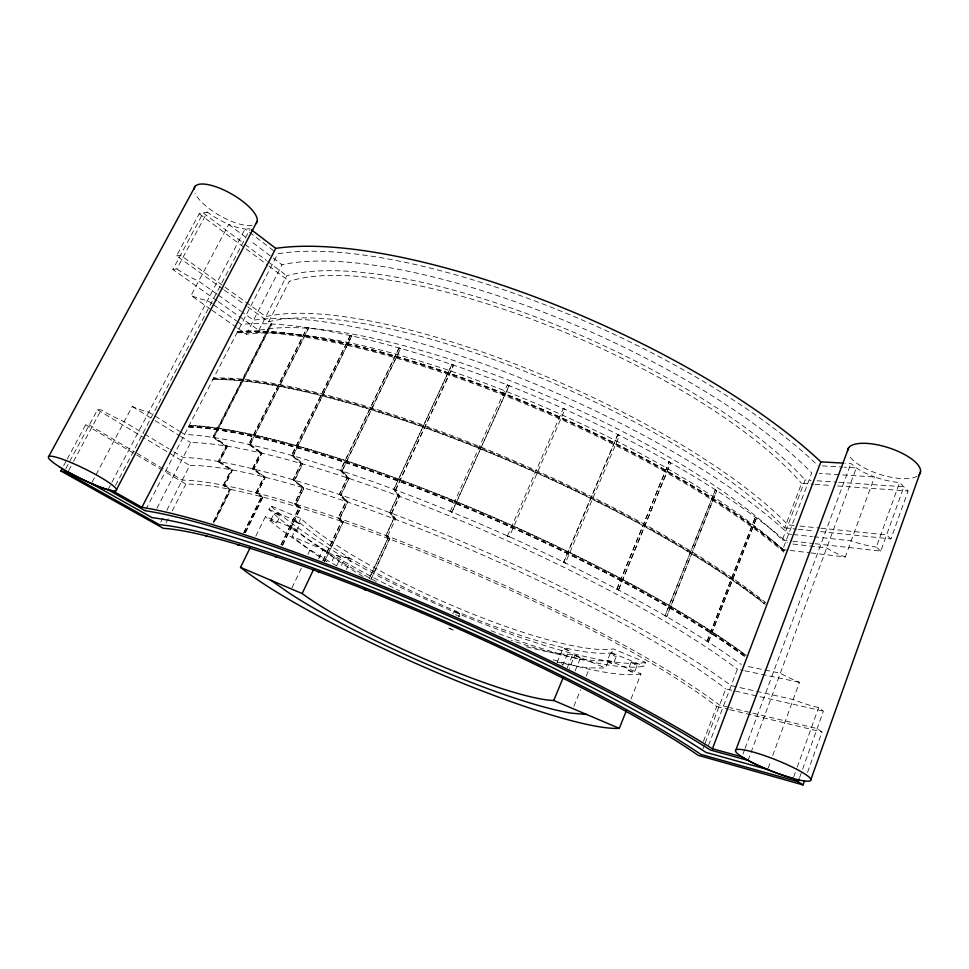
<?xml version="1.0" encoding="UTF-8"?>
<svg xmlns="http://www.w3.org/2000/svg" width="969" height="969" viewBox="0 0 969 969"><rect width="100%" height="100%" fill="white"/><g stroke="black" fill="none" stroke-linecap="round" stroke-linejoin="round"><path stroke-width="0.73" stroke-dasharray="4.84 3.63" d="M509.016 385.807L509.016 385.638A7.049 2.338 24.4 0 0 507.272 384.947L509.016 385.807L451.978 512.213L450.173 511.366L451.978 512.213M336.727 565.545L340.579 557.357L338.193 555.649L335.068 554.74L331.216 562.928M345.485 556.884L351.032 559.513L345.485 556.884L340.773 566.901M799.631 777.526L802.138 770.537M802.635 769.132L823.432 711.125L818.635 707.636A45.495 9.169 20.8 0 1 793.199 699.521L731.171 685.628A344.637 58.261 23.8 0 0 448.974 536.099A344.637 58.261 23.8 0 0 183.068 457.392L170.265 449.628M815.135 543.718L880.797 551.119L903.847 486.789L838.028 482.247M807.54 772.378L821.978 731.97L817.17 728.591L729.778 707.588M820.586 531.606L890.947 538.921L908.074 490.98L899.595 482.562A43.411 15.904 17.8 0 1 874.522 476.966L819.241 473.429M793.647 777.077L796.712 768.574M797.221 767.157L818.635 707.636M880.797 551.119L876.376 547.097L899.595 482.562M768.126 768.138L770.694 761.089M772.729 755.529L799.486 682.321A40.129 8.564 20.6 0 1 780.348 673.201L746.784 666.248M811.029 552.936L845.271 557.018L874.522 476.966A38.433 14.026 17.8 0 1 856.317 467.882L850.903 463.533L844.895 463.206M748.08 760.423L856.317 467.882L844.508 467.191M743.005 754.015L744.58 749.764M745.113 748.347L850.903 463.533M703.009 748.783L704.608 744.555M705.141 743.15L725.745 688.923L823.432 711.125M218.291 301.662L258.832 330.368A319.867 86.035 23.7 0 1 519.759 384.523A319.867 86.035 23.7 0 1 782.31 540.012L805.118 479.97L811.101 480.382M708.509 745.415L737.385 669.216L743.296 670.463M237.72 328.212L246.32 334.232A336.364 87.222 23.7 0 1 782.746 549.556L811.768 472.957A331.677 102.956 23.7 0 0 282.003 264.755L250.05 240.554M703.446 741.382L716.709 706.51A321.587 50.654 23.8 0 0 442.445 560.227A321.587 50.654 23.8 0 0 185.878 484.1L163.761 471.007M247.773 306.882L268.643 321.841A311.279 86.81 23.7 0 1 526.7 372.06A311.279 86.81 23.7 0 1 784.66 527.863L801.581 483.361L813.585 484.221M706.995 641.345L755.323 517.167L756.462 518.003L708.412 642.144L706.995 641.345L708.412 642.144M707.225 641.381L755.323 517.167M708.194 642.108L756.462 518.003M630.989 699.037L640.994 673.903L608.653 660.349A186.157 34.727 24 0 1 511.39 640.376M490.992 630.71A221.15 42.781 24 0 0 644.046 666.212L645.572 662.384L613.304 648.903A185.709 36.362 24 0 1 460.42 609.004A185.709 36.362 24 0 1 300.85 518.427L270.678 505.83L268.934 509.403A221.15 42.781 24 0 0 399.809 590.993M666.66 616.672L665.037 615.836L715.401 489.829L716.745 490.689L666.66 616.672L716.745 490.689M715.401 489.829L665.037 615.836M631.146 662.336L628.082 669.954L630.88 671.771L634.307 672.559L637.36 664.928A3.367 0.618 22.4 0 0 632.975 662.517A3.367 0.618 22.4 0 0 632.418 663.438A3.367 0.618 22.4 0 0 637.36 664.928M610.228 653.578L607.139 661.185L609.973 663.014L613.341 663.777L616.417 656.17A3.355 0.618 22.6 0 0 612.008 653.748A3.355 0.618 22.6 0 0 611.536 654.705A3.355 0.618 22.6 0 0 616.417 656.17M557.32 661.997A186.46 33.624 24 0 0 589.6 667.895L605.552 668.016L608.653 660.349M268.934 509.403L299.118 522.025A185.854 35.817 24 0 0 458.918 612.408A185.854 35.817 24 0 0 611.754 652.718L613.304 648.903M616.781 589.176L669.131 461.971L670.657 462.843L618.561 590L616.781 589.176L618.561 590M616.974 589.164L669.131 461.971M618.367 590.024L670.657 462.843M573.902 706.268L580.637 689.831M586.245 676.12L589.6 667.895M575.138 670.887L580.479 657.915L577.766 656.195L574.702 655.492L569.348 668.453M567.228 667.883L572.849 654.293L605.552 668.016M557.03 662.639L563.001 648.297L566.053 648.988L568.815 650.744L562.856 665.097M563.655 562.262L617.859 434.56L619.518 435.396L565.363 563.098L563.655 562.262L617.859 434.56M507.477 536.039L563.255 408.567L565 409.342L509.258 536.838L507.477 536.039L509.258 536.838M452.983 614.031C452.438 608.229 462.94 612.953 458.494 616.345M450.185 511.475L507.272 384.947M454.982 503.202L455.745 501.348M479.619 448.647L480.37 446.806M503.686 395.328L504.437 393.511M509.016 385.638L451.954 512.08A7.231 1.684 24.3 0 0 450.173 511.341M451.881 364.526L393.789 489.272L397.653 495.728L389.78 512.662L393.656 518.718L385.856 535.566L387.794 538.401L369.201 578.614L388.084 538.122L386.159 535.288L393.947 518.451L390.083 512.383L397.932 495.462L394.08 489.006L451.881 364.526L453.589 365.107L395.8 489.648L399.64 496.092L391.779 513.025L395.631 519.081L387.552 536.208L389.465 539.043L370.885 579.28M371.03 579.317L389.756 538.764L387.842 535.93L386.159 535.288M393.656 518.718L395.34 519.36L391.488 513.304L399.349 496.358L395.509 489.914L393.789 489.272M395.509 489.914L453.589 365.107M346.345 569.542L351.032 559.513M324.397 561.366L342.99 522.073L339.622 518.694L347.483 502.124L340.797 495.086L339.211 494.553L347.144 477.911L340.337 470.449L399.01 347.919L400.609 348.38L342.311 470.74L349.094 478.202L341.173 494.844L347.847 501.881L339.986 518.451L343.341 521.819L324.603 561.426M322.822 560.797L341.415 521.516L338.048 518.149L345.921 501.579L339.211 494.553M323.04 560.857L341.778 521.274L338.411 517.894L346.272 501.336L339.574 494.311L347.508 477.681L340.7 470.207L399.01 347.919M340.797 495.086L348.731 478.444L341.948 470.982L340.337 470.449M318.644 558.798L323.077 549.447L292.153 536.463L295.63 529.231L265.421 516.574L255.598 536.62M341.948 470.982L400.609 348.38M291.948 587.868L301.553 567.749M307.96 554.329L309.886 550.295L292.153 536.463M299.118 522.025L300.85 518.427M296.32 531.097L299.784 523.926L297.144 522.037L293.91 521.14L290.446 528.311L296.32 531.097L290.446 528.311M282.633 545.281L300.753 507.804L296.211 504.11L304.084 487.879L293.413 479.631L301.347 463.364L302.776 463.776L294.842 480.055M280.949 544.748L298.924 507.599L294.382 503.892L302.255 487.673L292.989 479.849L300.923 463.57L291.536 455.369L350.342 335.553L351.783 335.868L293.377 455.551L302.776 463.776M281.228 544.82L299.336 507.368L294.806 503.674L302.667 487.455L304.084 487.879M282.354 545.208L300.329 508.035L294.382 503.892M295.799 504.328L303.66 488.097L293.413 479.631M270.835 520.099L274.324 512.952L277.509 513.824L280.186 515.738L276.71 522.885L270.835 520.099L276.71 522.885M350.342 335.553L291.948 455.139L302.352 463.981L294.406 480.273L292.989 479.849M351.783 335.868L292.977 455.781L291.536 455.369M243.631 532.829L261.351 496.879L262.575 497.194L244.842 533.18M243.958 532.926L261.812 496.673L263.035 496.988L245.169 533.277M255.816 492.942L263.641 477.099L264.864 477.402L257.039 493.257L255.816 492.942L261.351 496.879M256.288 492.736L264.113 476.905L265.336 477.208L257.512 493.064L256.288 492.736L262.575 497.194M252.376 468.875L260.273 452.995L261.497 453.286L253.599 469.178L252.376 468.875L263.641 477.099M252.848 468.681L260.746 452.814L261.969 453.092L254.072 468.984L252.848 468.681L264.864 477.402M260.273 452.995L248.718 444.323L307.209 327.583L308.663 327.946L250.377 444.383L249.142 444.093L307.209 327.583M213.422 521.492L229.447 489.466L230.452 489.66L213.761 523.054M213.132 522.909L229.956 489.284L230.961 489.478L214.125 523.139M223.221 485.481L230.973 470.05L231.979 470.244L224.239 485.675L223.221 485.481L229.447 489.466M223.73 485.287L231.47 469.88L232.487 470.062L224.747 485.493L223.73 485.287L230.452 489.66M227 446.394L219.188 461.85L218.182 461.668L225.983 446.237L227 446.394L213.204 437.14L270.775 324.106L271.817 324.155L214.21 437.298L213.204 437.14M227.509 446.224L226.492 446.055L218.691 461.486L219.709 461.668L227.509 446.224L214.21 437.298M225.983 446.237L212.78 437.382L270.569 323.949L271.817 324.155M271.611 323.997L213.798 437.54L212.78 437.382M160.793 522.109L162.804 518.173M166.838 510.312L189.767 465.447A328.624 55.415 23.8 0 1 449.689 540.896A328.624 55.415 23.8 0 1 725.745 688.923M258.832 330.368L286.751 275.765A316.33 97.942 23.7 0 1 547.909 321.684A316.33 97.942 23.7 0 1 805.118 479.97M166.05 522.981L168.788 517.616M172.203 510.917L185.878 484.1M268.643 321.841L289.307 281.325A308.699 95.471 23.7 0 1 547.606 325.366A308.699 95.471 23.7 0 1 801.581 483.361M156.93 508.289L190.687 442.567A343.644 61.822 23.8 0 1 456.678 518.924A343.644 61.822 23.8 0 1 737.385 669.216M246.32 334.232L282.003 264.755M145.907 509.391L277.728 253.817A347.156 108.043 23.7 0 1 817.945 465.641M744.374 656.292A359.196 66.728 23.8 0 0 188.555 427.038L189.234 425.391A359.184 67.127 23.8 0 1 746.178 655.371A359.087 67.091 23.8 0 0 189.33 425.536M764.275 603.735A355.889 78.307 23.8 0 0 213.01 379.606L213.677 377.983A355.889 78.707 23.8 0 1 766.031 602.863M784.442 550.586A352.655 89.851 23.7 0 0 237.647 331.531L236.896 332.973A352.752 89.511 23.7 0 1 783.848 552.173M107.971 489.733L245.096 228.975L250.196 228.854M115.529 485.481L249.493 230.198M92.091 482.199L132.232 406.483A37.585 7.473 27.2 0 0 148.754 412.188L153.865 415.362M210.697 309.281L191.05 295.509L228.732 224.42A36.095 12.318 29.8 0 0 245.096 228.975L275.39 252.049M65.771 468.79L97.506 409.73L101.188 409.875A42.624 8.006 27 0 0 124.165 421.697L143.376 433.337M217.068 300.79L172.845 269.467L203.224 212.901L243.788 243.437M68.642 470.571L72.881 462.649M73.596 461.329L101.188 409.875M172.845 269.467L176.794 268.922L207.269 212.09A40.795 13.966 29.8 0 0 228.732 224.42L245.314 236.969M63.675 465.677L66.51 460.408M67.224 459.088L85.672 424.773L89.293 425.003L134.485 451.796M223.221 289.271L176.576 255.804L199.214 213.713L207.269 212.09M563.255 408.567L565 409.342M459.694 613.619L454.195 611.306M568.815 650.744L563.001 648.297M619.518 435.396L617.689 434.669M580.479 657.915L574.702 655.492M607.139 661.185L613.341 663.777M280.186 515.738L274.324 512.952M628.082 669.954L634.307 672.559M299.784 523.926L293.91 521.14M565.363 563.098L563.801 562.202M340.579 557.357L335.068 554.74M176.576 255.804L180.513 255.198L221.974 285.019M822.378 465.895L843.03 467.106M817.085 480.794L836.526 482.138M815.074 484.33L831.584 485.505M837.579 485.941L908.074 490.98M794.035 525.464L788.063 524.859A318.983 89.063 23.7 0 0 526.87 368.644A318.983 89.063 23.7 0 0 265.881 316.597L223.197 285.891M800.006 526.07L819.423 528.044M820.913 528.202L886.611 534.876L890.947 538.921M784.66 527.863L796.627 529.11M798.129 529.268L814.602 530.976M791.6 534.355L788.621 534.04A335.419 90.444 23.7 0 0 253.539 320.17L242.577 312.357M793.09 534.525L812.458 536.608M813.948 536.778L851.194 540.799A43.993 14.05 18.8 0 0 876.376 547.097M782.31 540.012L791.261 541.029M792.751 541.199L813.645 543.548M792.884 544.045L826.702 547.921A39.087 11.967 19 0 0 845.271 557.018M782.746 549.556L788.693 550.271M790.183 550.44L809.539 552.754M744.786 670.778L799.486 682.321M350.524 335.758L351.965 336.073M248.718 444.323L249.954 444.614L308.663 327.946M728.325 707.237L719.592 705.129A329.569 51.987 23.8 0 0 442.046 557.974A329.569 51.987 23.8 0 0 182.257 480.127L135.781 452.571M716.709 706.51L728.409 709.344M729.875 709.696L821.978 731.97M455.527 614.746L457.429 615.388M399.155 348.137L400.742 348.586M291.948 455.139L293.377 455.551M300.923 463.57L302.352 463.981M302.255 487.673L303.66 488.097M294.806 503.674L296.211 504.11M299.336 507.368L300.753 507.804M298.924 507.599L300.329 508.035M340.7 470.207L342.311 470.74M347.508 477.681L349.094 478.202M347.144 477.911L348.731 478.444M339.574 494.311L341.173 494.844M451.966 364.719L453.662 365.301M346.272 501.336L347.847 501.881M345.921 501.579L347.483 502.124M338.411 517.894L339.986 518.451M338.048 518.149L339.622 518.694M341.778 521.274L343.341 521.819M341.415 521.516L342.99 522.073M394.08 489.006L395.8 489.648M397.932 495.462L399.64 496.092M397.653 495.728L399.349 496.358M390.083 512.383L391.779 513.025M389.78 512.662L391.488 513.304M393.947 518.451L395.631 519.081M385.856 535.566L387.552 536.208M388.084 538.122L389.756 538.764M387.794 538.401L389.465 539.043M611.754 652.718L644.046 666.212M458.131 615.703L459.827 616.672M668.925 462.031L670.463 462.891M85.672 424.773L162.453 470.231M97.506 409.73L189.767 465.447M144.66 434.112L168.981 448.853M132.232 406.483L153.829 419.819M155.101 420.607L179.253 435.505M180.525 436.292L190.687 442.567M155.149 416.149L179.471 431.217M180.755 432.017L184.595 434.391A359.741 64.899 23.8 0 1 741.309 664.54M715.17 489.854L716.527 490.714M224.747 485.493L230.961 489.478M218.182 461.668L230.973 470.05M219.709 461.668L232.487 470.062M218.691 461.486L231.979 470.244M562.105 664.383L562.795 664.928M211.932 310.141L236.497 327.352M212.32 303.915L207.487 300.499A36.665 10.477 28.8 0 1 191.05 295.509M213.531 304.763L236.509 320.945M237.72 321.805L241.342 324.361A352.074 91.546 23.7 0 1 787.446 542.652M216.971 294.128L198.681 281.119A41.304 12.318 29 0 1 176.794 268.922M218.195 295L241.354 311.485M257.512 493.064L263.035 496.988M224.445 290.143L246.55 305.998M254.072 468.984L265.336 477.208M755.093 517.155L756.232 517.991M199.214 213.713L244.866 247.979M246.065 248.876L267.686 265.106M268.885 266.003L289.307 281.325M244.987 244.333L266.463 260.504M267.662 261.4L286.751 275.765M250.377 444.383L261.969 453.092M249.142 444.093L261.497 453.286M213.01 379.606L212.926 379.46A355.986 78.356 23.8 0 1 765.425 604.486M213.301 378.722A355.938 78.525 23.8 0 1 764.662 602.827M188.846 426.142A359.245 66.946 23.8 0 1 745.864 656.195M237.272 332.246A352.704 89.681 23.7 0 1 785.181 552.269M237.72 331.701A352.559 89.802 23.7 0 1 785.387 551.579M188.458 426.893A359.293 66.764 23.8 0 1 744.458 656.219M917.122 476.251A38.094 14.002 17.8 0 1 880.857 474.677A38.094 14.002 17.8 0 1 848.796 455.164M252.049 225.329A35.78 12.306 29.9 0 1 220.326 215.893A35.78 12.306 29.9 0 1 195.011 193.194M640.994 673.903A221.513 41.473 24 0 1 552.621 659.647M336.824 565.92A221.513 41.473 24 0 1 265.421 516.574M376.396 581.63A186.157 34.727 24 0 1 295.63 529.231M327.11 561.863A186.46 33.624 24 0 1 309.886 550.295M572.849 654.293A151.406 27.217 24 0 1 523.757 645.984M363.06 576.494A151.406 27.217 24 0 1 323.077 549.447M645.572 662.384A220.968 43.423 24 0 1 462.128 615.23A220.968 43.423 24 0 1 270.678 505.83M448.938 628.166L454.316 630.565L448.938 628.166"/><path stroke-width="1.45" d="M810.859 779.657L920.55 471.637M799.134 778.894L798.117 781.717L700.866 754.415A332.452 41.461 23.9 0 0 418.765 609.949A332.452 41.461 23.9 0 0 159.461 524.738L64.366 471.418M62.246 468.318L60.829 470.958L163.313 528.335A324.385 40.395 23.9 0 1 419.323 611.851A324.385 40.395 23.9 0 1 698.152 755.336L803.059 784.926L804.549 780.748M735.98 749.764L848.723 447.654M60.829 470.958L67.939 471.879A43.217 6.008 26.2 0 0 91.389 483.519A38.239 5.293 26.2 0 0 107.971 489.733L112.731 490.823L141.91 507.308A373.271 46.887 23.9 0 1 712.433 748.758L820.876 461.862L843.393 463.121M250.353 547.315L240.53 567.362A224.069 32.11 24 0 0 436.946 672.607A224.069 32.11 24 0 0 619.312 728.361L626.531 710.204M240.53 567.362L302.146 593.549A152.884 21.754 24 0 0 432.416 662.36A152.884 21.754 24 0 0 553.735 700.49L563.292 677.392M302.146 593.549L313.568 569.493M141.91 507.308L275.741 248.379L251.359 229.75M116.474 489.696L257.245 221.102M48.777 456.399L195.314 186.121M586.681 714.492L571.104 713.123A188.289 26.878 24 0 1 289.392 593.234L270.993 580.31M712.433 748.758L741.951 756.85L748.08 760.423A40.868 6.08 21.6 0 0 767.605 769.531A46.173 6.892 21.6 0 0 793.139 778.495L803.059 784.926M748.08 760.423L710.374 750.03A365.034 45.785 23.9 0 0 145.217 510.736L107.971 489.733M767.605 769.531L705.88 752.368A348.67 43.605 23.9 0 0 417.591 606.049A348.67 43.605 23.9 0 0 152.121 517.664L91.389 483.519M553.735 700.49L619.312 728.361M276.577 557.163L275.402 556.86M319.261 572.207L317.868 571.783M847.536 451.082A38.094 14.002 17.8 0 1 889.578 448.066A38.094 14.002 17.8 0 1 918.866 474.955M194.079 189.137A35.78 12.306 29.9 0 1 231.107 193.715A35.78 12.306 29.9 0 1 255.646 223.851M275.741 248.379A354.933 110.611 23.7 0 1 820.876 461.862M207.075 536.414L206.082 536.172L207.075 536.414M238.931 545.184L237.72 544.82L238.931 545.184M365.931 590L364.247 589.334L365.931 590M747.232 759.962A40.541 6.032 21.6 0 0 809.866 780.966A40.541 6.032 21.6 0 0 762.312 754.875A40.541 6.032 21.6 0 0 747.232 759.962M59.388 466.792A37.936 5.257 26.2 0 0 115.699 490.835A37.936 5.257 26.2 0 0 72.094 463.025A37.936 5.257 26.2 0 0 59.388 466.792"/></g></svg>
